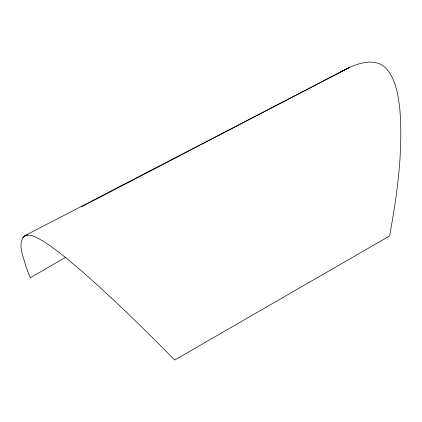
<?xml version="1.0" encoding="UTF-8"?>
<svg xmlns="http://www.w3.org/2000/svg" width="422" height="422" viewBox="0 0 422 422"><rect width="100%" height="100%" fill="white"/><g stroke="black" fill="none" stroke-linecap="round" stroke-linejoin="round"><path stroke-width="0.63" d="M24.392 235.909C30.79 233.229 37.294 238.061 42.754 240.888C57.023 249.972 69.91 261.007 82.712 272.005C114.594 300.026 144.952 329.74 174.682 360.024L389.601 235.945C397.355 193.466 403.453 150.053 399.629 106.819C397.614 92.407 395.156 76.16 383.556 66.08C373.259 58.764 359.971 62.846 349.458 67.446L24.392 235.909C17.202 243.911 23.337 256.054 25.478 265.053A601.076 129.739 38.6 0 0 30.347 277.723L65.69 257.32M335.606 74.905L341.071 71.661L349.458 67.446L181.65 154.674M22.814 237.386L27.488 234.954M81.246 206.98L180.584 155.301"/></g></svg>
